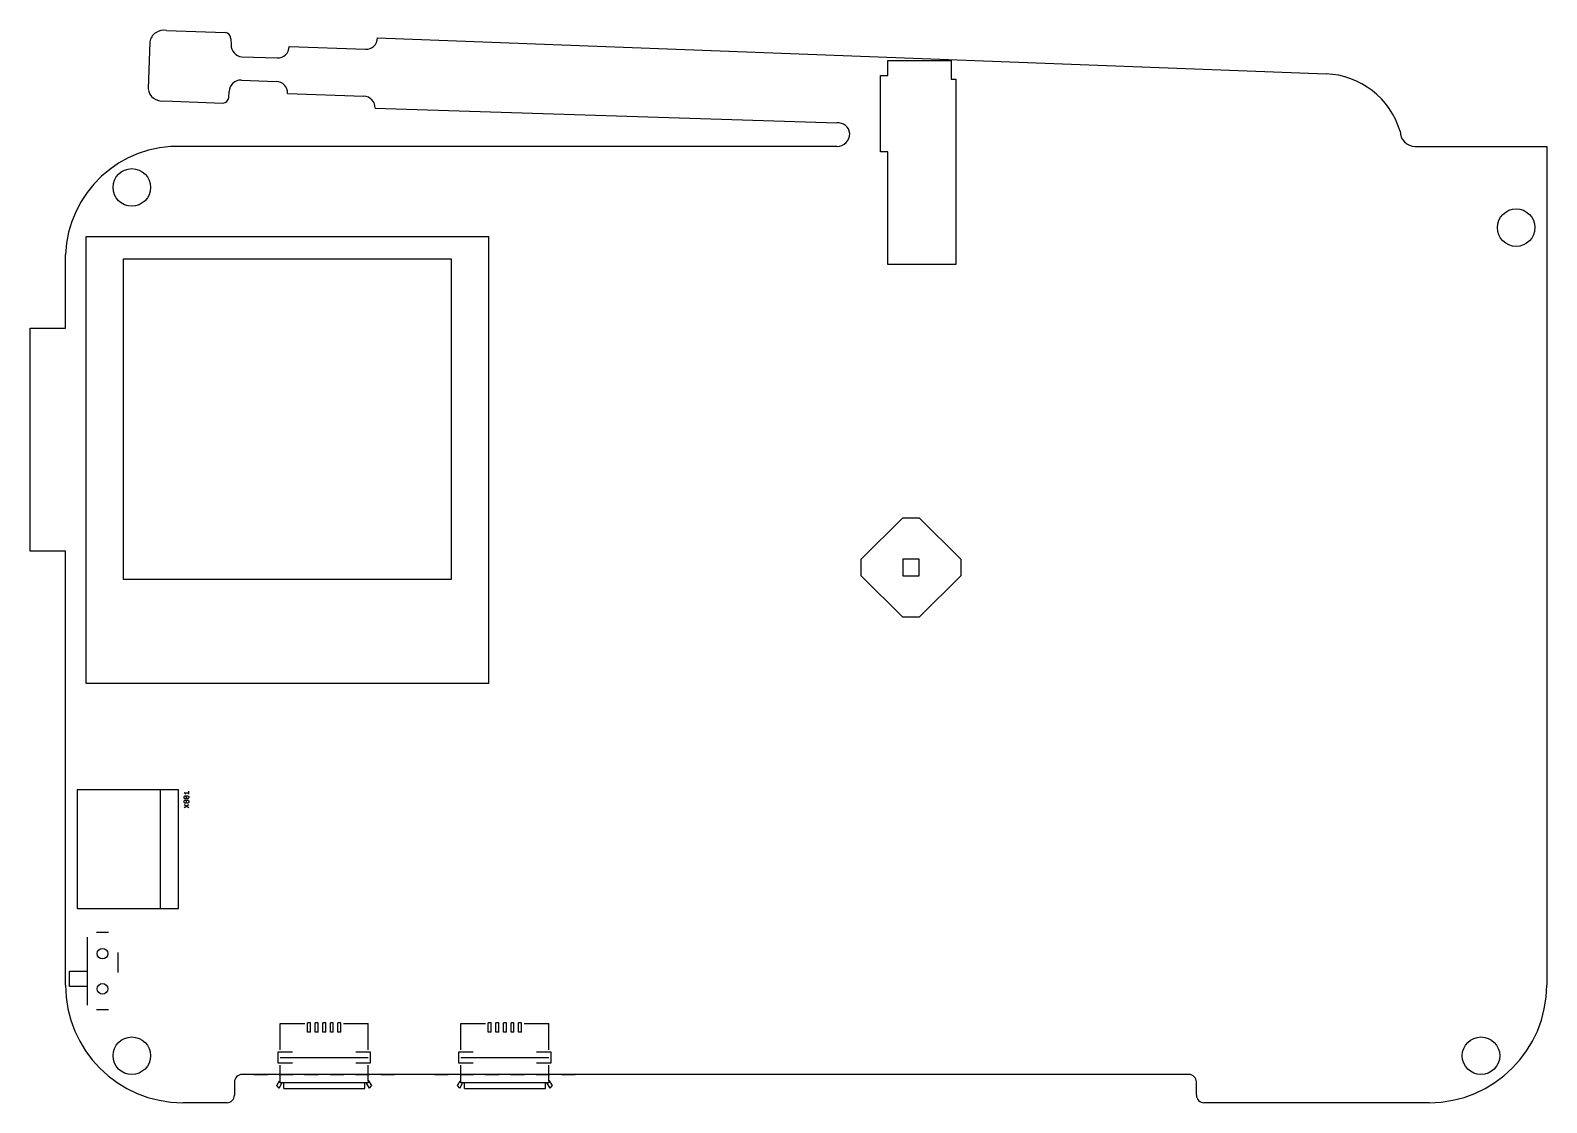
# Model space of a CAD drawing. Extents: x 8 to 138, y 0 to 91.
import ezdxf

# ---------------------------------------------------------------- set-up
doc = ezdxf.new("R2010")
doc.units = 0
doc.layers.add('20', color=7, linetype='Continuous', true_color=0xffffff)
doc.layers.add('21', color=253, linetype='Continuous', true_color=0xadadad)

msp = doc.modelspace()

# ---------------------------------------------------------------- linework, layer by layer
at = {"layer": '20'}
for p, q in [((19.9602, 91.3657), (24.9572, 91.1912)), ((25.4394, 90.6741), (25.472, 90.1644)), ((37.9493, 90.7375), (118.8, 87.68)), ((18.5259, 90.4012), (18.3863, 86.4037)), ((30.4189, 89.9999), (36.915, 89.773)), ((26.3865, 89.1401), (29.3847, 89.0354)), ((26.3367, 87.1413), (29.3148, 87.0366)), ((19.7508, 85.3694), (24.7478, 85.1949)), ((25.2649, 85.6771), (25.3024, 86.1768)), ((30.2793, 86.0023), (36.7754, 85.7755)), ((37.7399, 84.7412), (77.1, 83.5)), ((77.1, 81.5), (21.3, 81.5)), ((126.4, 81.5), (137.6, 81.5)), ((137.6, 81.5), (137.6, 10)), ((11.35, 66), (11.35, 72.27)), ((8.35, 47), (8.35, 66)), ((8.35, 66), (11.35, 66)), ((11.35, 47), (8.35, 47)), ((11.35, 10), (11.35, 47)), ((25.75, 1.765), (25.75, 0.635)), ((107.115, 2.4), (26.385, 2.4)), ((107.75, 0.635), (107.75, 1.765)), ((25.115, 0), (21.35, 0)), ((127.59, 0), (108.385, 0))]:
    msp.add_line(p, q, dxfattribs=at)
for centre, radius in [((17, 78), 1.6), ((135, 74.574), 1.6), ((14.5, 12.7), 0.45), ((14.5, 9.7), 0.45), ((17, 4), 1.6), ((132, 4), 1.6)]:
    msp.add_circle(centre, radius, dxfattribs=at)
for centre, radius, start, end in [((19.7253, 90.1663), 1.2222, 78.9189, 168.9189), ((24.9397, 90.6915), 0.5, 358, 88), ((36.9499, 90.7724), 1, 268, 358), ((26.4414, 90.1095), 0.9709, 176.7586, 266.7586), ((29.4196, 90.0348), 1, 268, 358), ((26.3018, 86.1419), 1, 88, 178), ((29.28, 86.0372), 1, 358, 88), ((118.5413, 80.8394), 6.8454, 16.6427, 87.8344), ((19.5857, 86.5688), 1.2107, 187.8377, 277.8377), ((24.7652, 85.6946), 0.5, 268, 358), ((36.7405, 84.7761), 1, 358, 88), ((77.2, 82.5), 1.005, 5.7106, 95.7106), ((126.4, 82.8), 1.3, 180, 270), ((20.94, 71.91), 9.5968, 87.8502, 177.8502), ((77.1, 82.6), 1.1, 270, 0), ((21.35, 10), 10, 180, 270), ((127.595, 10.005), 10.005, 269.9714, 359.9714), ((26.385, 1.765), 0.635, 90, 180), ((107.115, 1.765), 0.635, 0, 90), ((25.115, 0.635), 0.635, 270, 0), ((108.385, 0.635), 0.635, 180, 270)]:
    msp.add_arc(centre, radius, start, end, dxfattribs=at)
at = {"layer": '21'}
for p, q in [((81.43, 87.53), (81.43, 88.83)), ((81.43, 88.83), (86.83, 88.83)), ((86.83, 88.83), (86.83, 87.23)), ((80.83, 81.03), (80.83, 87.53)), ((80.83, 87.53), (81.43, 87.53)), ((86.83, 87.23), (87.23, 87.23)), ((87.23, 87.23), (87.23, 71.43)), ((81.43, 81.03), (80.83, 81.03)), ((81.43, 71.43), (81.43, 81.03)), ((13.11, 35.71), (13.11, 73.81)), ((13.11, 73.81), (47.4, 73.81)), ((47.4, 73.81), (47.4, 35.71)), ((16.285, 44.6), (16.285, 71.905)), ((16.285, 71.905), (44.225, 71.905)), ((44.225, 71.905), (44.225, 44.6)), ((87.23, 71.43), (81.43, 71.43)), ((79.1754, 46.3131), (82.7109, 49.8486)), ((82.7109, 49.8486), (84.1251, 49.8486)), ((84.1251, 49.8486), (87.6606, 46.3131)), ((79.1754, 44.8989), (79.1754, 46.3131)), ((84.1251, 46.3131), (82.7109, 46.3131)), ((82.7109, 46.3131), (82.7109, 44.8989)), ((84.1251, 44.8989), (84.1251, 46.3131)), ((87.6606, 46.3131), (87.6606, 44.8989)), ((44.225, 44.6), (16.285, 44.6)), ((82.7109, 41.3634), (79.1754, 44.8989)), ((82.7109, 44.8989), (84.1251, 44.8989)), ((87.6606, 44.8989), (84.1251, 41.3634)), ((84.1251, 41.3634), (82.7109, 41.3634)), ((47.4, 35.71), (13.11, 35.71)), ((19.446, 26.664), (12.334, 26.664)), ((12.334, 26.664), (12.334, 16.536)), ((20.97, 26.664), (19.446, 26.664)), ((19.446, 16.536), (19.446, 26.664)), ((20.97, 16.536), (20.97, 26.664)), ((21.5971, 26.2793), (21.47, 26.4064)), ((21.47, 26.4064), (21.8513, 26.4064)), ((21.47, 26.0958), (21.5335, 26.1593)), ((21.47, 25.9687), (21.47, 26.0958)), ((21.5335, 25.9051), (21.47, 25.9687)), ((21.5335, 26.1593), (21.7877, 26.1593)), ((21.7877, 25.9051), (21.5335, 26.1593)), ((21.7877, 25.9051), (21.5335, 25.9051)), ((21.7877, 26.1593), (21.8513, 26.0958)), ((21.8513, 25.9687), (21.7877, 25.9051)), ((21.8513, 26.2793), (21.8513, 26.5335)), ((21.8513, 26.0958), (21.8513, 25.9687)), ((21.47, 25.7216), (21.5335, 25.7851)), ((21.47, 25.5945), (21.47, 25.7216)), ((21.5335, 25.5309), (21.47, 25.5945)), ((21.47, 25.1567), (21.8513, 25.4109)), ((21.47, 25.4109), (21.8513, 25.1567)), ((21.5335, 25.7851), (21.5971, 25.7851)), ((21.5971, 25.5309), (21.5335, 25.5309)), ((21.5971, 25.7851), (21.6606, 25.7216)), ((21.6606, 25.5945), (21.5971, 25.5309)), ((21.6606, 25.7216), (21.7242, 25.7851)), ((21.6606, 25.5945), (21.6606, 25.7216)), ((21.7242, 25.5309), (21.6606, 25.5945)), ((21.7242, 25.7851), (21.7877, 25.7851)), ((21.7877, 25.5309), (21.7242, 25.5309)), ((21.7877, 25.7851), (21.8513, 25.7216)), ((21.8513, 25.5945), (21.7877, 25.5309)), ((21.8513, 25.7216), (21.8513, 25.5945)), ((12.334, 16.536), (19.446, 16.536)), ((19.446, 16.536), (20.97, 16.536)), ((15, 14.5), (14, 14.5)), ((13.2, 14.1), (13.2, 11.2)), ((15.8, 12.8), (15.8, 11.1)), ((11.7, 9.9), (11.7, 11.2)), ((11.7, 11.2), (13.2, 11.2)), ((13.2, 11.2), (13.2, 9.9)), ((13.2, 9.9), (11.7, 9.9)), ((13.2, 9.9), (13.2, 8.3)), ((15, 7.9), (14, 7.9)), ((29.65, 4.5), (29.65, 6.75)), ((29.65, 6.75), (31.75, 6.75)), ((31.975, 6), (31.975, 6.8)), ((32.225, 6.8), (31.975, 6.8)), ((32.225, 6), (32.225, 6.8)), ((32.625, 6), (32.625, 6.8)), ((32.875, 6.8), (32.625, 6.8)), ((32.875, 6), (32.875, 6.8)), ((33.275, 6), (33.275, 6.8)), ((33.525, 6.8), (33.275, 6.8)), ((33.525, 6), (33.525, 6.8)), ((33.925, 6), (33.925, 6.8)), ((34.175, 6.8), (33.925, 6.8)), ((34.175, 6), (34.175, 6.8)), ((34.575, 6), (34.575, 6.8)), ((34.825, 6.8), (34.575, 6.8)), ((34.825, 6), (34.825, 6.8)), ((35.05, 6.75), (37.15, 6.75)), ((37.15, 4.5), (37.15, 6.75)), ((45.05, 4.5), (45.05, 6.75)), ((45.05, 6.75), (47.15, 6.75)), ((47.375, 6), (47.375, 6.8)), ((47.625, 6.8), (47.375, 6.8)), ((47.625, 6), (47.625, 6.8)), ((48.025, 6), (48.025, 6.8)), ((48.275, 6.8), (48.025, 6.8)), ((48.275, 6), (48.275, 6.8)), ((48.675, 6), (48.675, 6.8)), ((48.925, 6.8), (48.675, 6.8)), ((48.925, 6), (48.925, 6.8)), ((49.325, 6), (49.325, 6.8)), ((49.575, 6.8), (49.325, 6.8)), ((49.575, 6), (49.575, 6.8)), ((49.975, 6), (49.975, 6.8)), ((50.225, 6.8), (49.975, 6.8)), ((50.225, 6), (50.225, 6.8)), ((50.45, 6.75), (52.55, 6.75)), ((52.55, 4.5), (52.55, 6.75)), ((32.225, 6), (31.975, 6)), ((32.875, 6), (32.625, 6)), ((33.525, 6), (33.275, 6)), ((34.175, 6), (33.925, 6)), ((34.825, 6), (34.575, 6)), ((47.625, 6), (47.375, 6)), ((48.275, 6), (48.025, 6)), ((48.925, 6), (48.675, 6)), ((49.575, 6), (49.325, 6)), ((50.225, 6), (49.975, 6)), ((30.7, 4.3), (29.45, 4.3)), ((29.45, 4.3), (29.45, 3.4)), ((37.35, 4.3), (36.1, 4.3)), ((37.35, 3.4), (37.35, 4.3)), ((46.1, 4.3), (44.85, 4.3)), ((44.85, 4.3), (44.85, 3.4)), ((52.75, 4.3), (51.5, 4.3)), ((52.75, 3.4), (52.75, 4.3)), ((29.45, 3.4), (30.7, 3.4)), ((29.65, 3.85), (37.15, 3.85)), ((29.65, 1.85), (29.65, 3.2)), ((36.1, 3.4), (37.35, 3.4)), ((37.15, 1.85), (37.15, 3.2)), ((44.85, 3.4), (46.1, 3.4)), ((45.05, 3.85), (52.55, 3.85)), ((45.05, 1.85), (45.05, 3.2)), ((51.5, 3.4), (52.75, 3.4)), ((52.55, 1.85), (52.55, 3.2)), ((27.4, 2.4), (28.5667, 2.4)), ((29.35, 1.45), (29.6, 1.85)), ((29.55, 1.25), (29.35, 1.45)), ((29.55, 1.25), (29.8, 1.65)), ((29.5667, 2.4), (30.7333, 2.4)), ((29.6, 1.85), (29.65, 1.85)), ((29.65, 1.7), (29.65, 1.85)), ((29.8, 1.7), (29.65, 1.7)), ((29.95, 1.7), (29.8, 1.7)), ((29.8, 1.65), (29.8, 1.7)), ((36.85, 1.7), (29.95, 1.7)), ((29.95, 1.2), (29.95, 1.7)), ((31.7333, 2.4), (32.9, 2.4)), ((33.9, 2.4), (35.0667, 2.4)), ((36.0667, 2.4), (37.2333, 2.4)), ((37, 1.7), (36.85, 1.7)), ((36.85, 1.2), (36.85, 1.7)), ((37.15, 1.7), (37, 1.7)), ((37, 1.65), (37, 1.7)), ((37.25, 1.25), (37, 1.65)), ((37.15, 1.85), (37.15, 1.7)), ((37.2, 1.85), (37.15, 1.85)), ((37.45, 1.45), (37.2, 1.85)), ((37.25, 1.25), (37.45, 1.45)), ((38.2333, 2.4), (39.4, 2.4)), ((42.8, 2.4), (43.9667, 2.4)), ((44.75, 1.45), (45, 1.85)), ((44.95, 1.25), (44.75, 1.45)), ((44.95, 1.25), (45.2, 1.65)), ((44.9667, 2.4), (46.1333, 2.4)), ((45, 1.85), (45.05, 1.85)), ((45.05, 1.7), (45.05, 1.85)), ((45.2, 1.7), (45.05, 1.7)), ((45.35, 1.7), (45.2, 1.7)), ((45.2, 1.65), (45.2, 1.7)), ((52.25, 1.7), (45.35, 1.7)), ((45.35, 1.2), (45.35, 1.7)), ((47.1333, 2.4), (48.3, 2.4)), ((49.3, 2.4), (50.4667, 2.4)), ((51.4667, 2.4), (52.6333, 2.4)), ((52.4, 1.7), (52.25, 1.7)), ((52.25, 1.2), (52.25, 1.7)), ((52.55, 1.7), (52.4, 1.7)), ((52.4, 1.65), (52.4, 1.7)), ((52.65, 1.25), (52.4, 1.65)), ((52.55, 1.85), (52.55, 1.7)), ((52.6, 1.85), (52.55, 1.85)), ((52.85, 1.45), (52.6, 1.85)), ((52.65, 1.25), (52.85, 1.45)), ((53.6333, 2.4), (54.8, 2.4)), ((29.95, 1.2), (36.85, 1.2)), ((45.35, 1.2), (52.25, 1.2))]:
    msp.add_line(p, q, dxfattribs=at)

doc.saveas('drawing.dxf')
